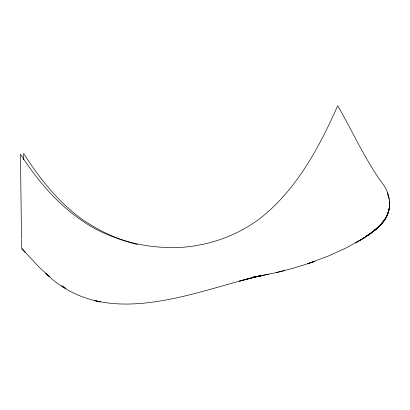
<?xml version="1.0" encoding="UTF-8"?>
<svg xmlns="http://www.w3.org/2000/svg" width="410" height="410" viewBox="0 0 410 410"><rect width="100%" height="100%" fill="white"/><g stroke="black" fill="none" stroke-linecap="round" stroke-linejoin="round"><path stroke-width="0.61" d="M23.611 159.833L23.657 153.448C39.447 178.319 58.015 201.705 81.938 219.232C98.871 230.733 117.516 239.63 137.447 244.483M382.012 223.153L384.816 219.652L386.948 215.911L384.816 219.652L380.198 225.126L383.283 221.769L385.718 218.192C382.171 223.983 377.092 228.688 371.583 232.583C384.083 224.793 393.415 209.628 388.121 194.76M383.283 221.769L384.257 220.426L379.476 226.012L380.577 224.885L374.504 230.374L375.709 229.467L379.147 226.192L372.833 231.778L366.171 236.426L370.64 233.428L376.616 228.595L369.656 234.1L370.64 233.428L363.429 238.282L346.604 247.727L328.917 255.804L307.577 263.789L292.586 268.417L276.15 272.63L252.545 277.406L260.898 275.797L252.504 277.467L260.857 275.771L252.288 277.565L260.632 275.786L251.899 277.703L260.222 275.838L239.481 281.147L256.814 276.478C189.825 293.222 104.442 330.68 45.797 273.414L49.523 276.642L38.653 266.69L22.114 248.937A84.998 1.302 -89.9 0 1 21.479 240.316M359.355 240.701L364.172 237.836L371.327 232.798L363.429 238.282L364.172 237.836L355.752 242.848L360.59 240.014M307.577 263.789L314.685 261.288L308.089 263.599M284.771 270.523L276.15 272.63M268.053 274.387L268.637 274.275L252.406 277.37M22.053 248.962L25.128 252.211L22.114 248.937M387.614 192.849L389.1 199.245M388.316 196.82C387.804 190.527 383.991 185.115 380.157 180.323C363.834 156.799 352.041 130.477 337.712 105.754C318.826 148.169 295.948 190.911 258.408 219.724C235.304 236.447 207.568 246.041 179.103 247.481C151.813 248.532 124.445 243.002 99.804 231.178C66.174 214.271 40.59 185.469 20.5 154.221L21.484 239.486M389.5 203.437C389.705 209.802 387.614 216.178 383.622 221.149C386.194 217.792 388.121 213.969 388.967 209.807L387.142 215.419L388.572 211.56L389.341 207.552L389.5 203.437M100.286 301.904L94.807 300.658L100.235 301.909M65.902 288.507L61.664 285.796L65.938 288.553M389.418 203.109L389.351 201.12L389.49 205.318L389.418 203.109"/></g></svg>
